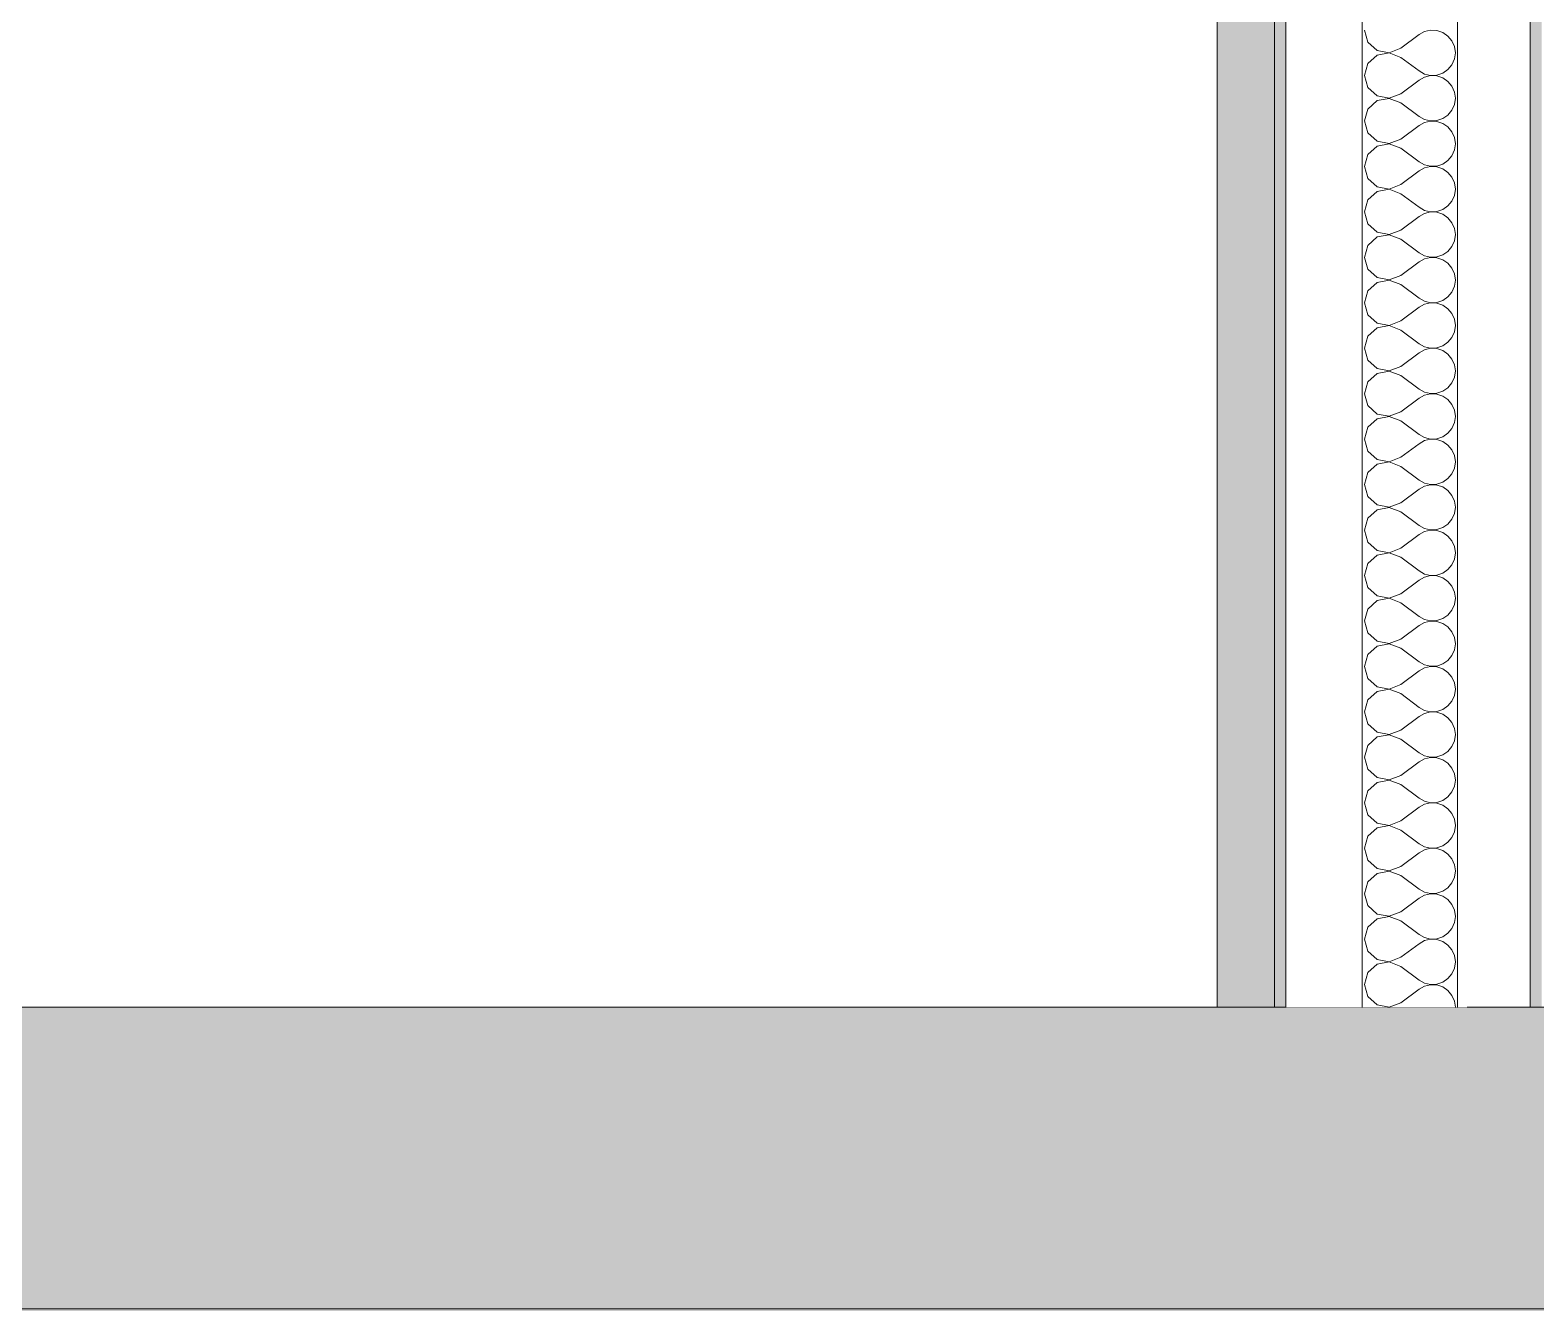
# Model space of a CAD drawing. Header units: millimetres. Extents: x -48147 to 1436659, y -488302 to 18123.
# Drawn here: x 1423607.7 to 1424002.1, y -483112 to -482776.9 of the extents above; entities that cross this region are included whole.
import ezdxf

# ---------------------------------------------------------------- set-up
doc = ezdxf.new("R2010")
doc.units = ezdxf.units.MM
doc.header["$MEASUREMENT"] = 0
doc.linetypes.add('Dashed', pattern=[2822.222233, 1411.111116, -1411.111116])
doc.linetypes.add('Wipeout_Contour', pattern=[1000, 0, -1000])
for name, color, linetype, lineweight, true_color in [('0_Pen_No__105', 7, 'Continuous', 15, 0xa6a6a6), ('New_A-20-M_Floor_Slab_Pen_No__109', 7, 'Continuous', 15, 0xa6a6a6), ('New_A-20-M_Floor_Slab_Pen_No__162', 7, 'Continuous', 0, 0xe47200), ('New_A-25-M_Wall_Int_Pen_No__107', 7, 'Continuous', 15, 0xa6a6a6)]:
    doc.layers.add(name, color=color, linetype=linetype, lineweight=lineweight, true_color=true_color)
for name, color, linetype, lineweight in [('0_Pen_No__85', 8, 'Continuous', 20), ('New_A-20-M_Floor_Slab_Pen_No__1', 7, 'Continuous', 13), ('New_A-25-M_Wall_Int_Pen_No__1', 7, 'Continuous', 13)]:
    doc.layers.add(name, color=color, linetype=linetype, lineweight=lineweight)
doc.layers.add('New_A-20-M_Floor_Slab', color=7, linetype='Continuous')
doc.layers.add('New_A-25-M_Wall_Int', color=7, linetype='Continuous')
doc.dimstyles.new('GENERATED_STYLE__5', dxfattribs={"dimtxt": 0.18, "dimasz": 182.4, "dimexe": 0.18, "dimexo": 0.0625, "dimgap": 0.09, "dimtad": 0, "dimtih": 1, "dimtoh": 1, "dimdec": 4, "dimzin": 0, "dimdsep": 46, "dimcen": 0.09, "dimadec": 0, "dimazin": 0, "dimtfac": 1, "dimtdec": 4, "dimtmove": 0, "dimatfit": 3, "dimldrblk": 'ARROWHEAD_5', "dimfxl": 1, "dimtolj": 1, "dimtzin": 0, "dimarcsym": 0})

# ---------------------------------------------------------------- blocks, each defined once
blk = doc.blocks.new('Section Elem_322_2', base_point=(1424163.9, -483032.8))
at = {"color": 254, "linetype": 'Wipeout_Contour', "lineweight": 0, "ltscale": 6020910.573122941}
blk.add_wipeout([(1420869.51, -483032.8), (1420869.51, -483111.8), (1430340.13, -483111.8), (1430340.13, -483032.8)], dxfattribs=at).dxf.layer = 'New_A-20-M_Floor_Slab'
at = {"layer": 'New_A-20-M_Floor_Slab_Pen_No__109', "linetype": 'Continuous'}
h = blk.add_hatch(dxfattribs=at)
h.set_pattern_fill('Lightweight_Concrete_0002', color=256, style=0, pattern_type=2)
h.set_pattern_definition([(0, (1424163.9, -483032.8), (0, 389.711), [24.375, -200.625]), (0, (1424276.4, -482837.94), (0, 389.711), [24.375, -200.625]), (60, (1424163.9, -483032.8), (-337.5, 194.856), [24.375, -200.625]), (60, (1424388.9, -483032.8), (-337.5, 194.856), [24.375, -200.625]), (120, (1424188.27, -483032.8), (337.5, 194.856), [24.375, -200.625]), (120, (1424413.27, -483032.8), (337.5, 194.856), [24.375, -200.625]), (0, (1424163.9, -482995.3), (0, 75), [0, -75, 0, -112.5]), (45, (1424201.4, -482995.3), (-53.033, 53.033), [0, -56.25, 0, -93.75])])
h.paths.add_polyline_path([(1420869.51, -483032.8), (1420869.51, -483111.8), (1430340.13, -483111.8), (1430340.13, -483032.8)])
at = {"layer": 'New_A-20-M_Floor_Slab_Pen_No__162', "linetype": 'Continuous'}
blk.add_hatch(color=256, dxfattribs=at).paths.add_polyline_path([(1420869.51, -483111.8), (1420869.51, -483112.3), (1430340.13, -483112.3), (1430340.13, -483111.8)])
at = {"layer": 'New_A-20-M_Floor_Slab_Pen_No__1', "linetype": 'Continuous'}
for p, q in [((1423918.6, -483032.8), (1420870.32, -483032.8)), ((1430340.13, -483111.8), (1420869.51, -483111.8))]:
    blk.add_line(p, q, dxfattribs=at)
at = {"layer": 'New_A-20-M_Floor_Slab_Pen_No__1', "linetype": 'Continuous', "flags": 128}
blk.add_lwpolyline([(1424018.6, -483032.8), (1424003.6, -483032.8), (1424000.6, -483032.8), (1423981.6, -483032.8), (1423956.6, -483032.8), (1423936.6, -483032.8), (1423933.6, -483032.8), (1423918.6, -483032.8)], dxfattribs=at)
blk = doc.blocks.new('*X440', base_point=(1424163.9, -483032.8))
at = {"layer": 'New_A-25-M_Wall_Int_Pen_No__107', "linetype": 'Continuous'}
for p, q in [((1423957.2, -482776.84), (1423958.09, -482779.97)), ((1423958.09, -482779.97), (1423960.49, -482782.17)), ((1423966.72, -482781.61), (1423971.49, -482778.04)), ((1423972.92, -482777.24), (1423971.49, -482778.04)), ((1423974.52, -482776.87), (1423972.92, -482777.24)), ((1423976.16, -482776.95), (1423974.52, -482776.87)), ((1423977.72, -482777.47), (1423976.16, -482776.95)), ((1423979.07, -482778.4), (1423977.72, -482777.47)), ((1423980.12, -482779.67), (1423979.07, -482778.4)), ((1423980.78, -482781.17), (1423980.12, -482779.67)), ((1423960.49, -482783.43), (1423958.09, -482785.62)), ((1423960.49, -482782.17), (1423963.69, -482782.77)), ((1423963.69, -482782.82), (1423960.49, -482783.43)), ((1423963.69, -482782.77), (1423966.72, -482781.61)), ((1423966.72, -482783.99), (1423963.69, -482782.82)), ((1423966.72, -482783.99), (1423971.49, -482787.56)), ((1423980.12, -482785.93), (1423980.78, -482784.42)), ((1423981.01, -482782.8), (1423980.78, -482781.17)), ((1423980.78, -482784.42), (1423981.01, -482782.8)), ((1423958.09, -482785.62), (1423957.2, -482788.75)), ((1423971.49, -482787.56), (1423972.92, -482788.35)), ((1423972.92, -482788.35), (1423974.52, -482788.73)), ((1423976.16, -482788.65), (1423977.72, -482788.12)), ((1423977.72, -482788.12), (1423979.07, -482787.19)), ((1423979.07, -482787.19), (1423980.12, -482785.93)), ((1423957.2, -482788.75), (1423958.09, -482791.88)), ((1423958.09, -482791.88), (1423960.49, -482794.07)), ((1423966.72, -482793.51), (1423971.49, -482789.94)), ((1423972.92, -482789.15), (1423971.49, -482789.94)), ((1423974.52, -482788.77), (1423972.92, -482789.15)), ((1423974.52, -482788.73), (1423976.16, -482788.65)), ((1423976.16, -482788.85), (1423974.52, -482788.77)), ((1423977.72, -482789.38), (1423976.16, -482788.85)), ((1423979.07, -482790.31), (1423977.72, -482789.38)), ((1423980.12, -482791.57), (1423979.07, -482790.31)), ((1423980.78, -482793.08), (1423980.12, -482791.57)), ((1423960.49, -482795.33), (1423958.09, -482797.52)), ((1423960.49, -482794.07), (1423963.69, -482794.68)), ((1423963.69, -482794.73), (1423960.49, -482795.33)), ((1423963.69, -482794.68), (1423966.72, -482793.51)), ((1423966.72, -482795.89), (1423963.69, -482794.73)), ((1423966.72, -482795.89), (1423971.49, -482799.46)), ((1423980.12, -482797.83), (1423980.78, -482796.33)), ((1423981.01, -482794.7), (1423980.78, -482793.08)), ((1423980.78, -482796.33), (1423981.01, -482794.7)), ((1423958.09, -482797.52), (1423957.2, -482800.65)), ((1423971.49, -482799.46), (1423972.92, -482800.26)), ((1423972.92, -482800.26), (1423974.52, -482800.63)), ((1423976.16, -482800.55), (1423977.72, -482800.03)), ((1423977.72, -482800.03), (1423979.07, -482799.1)), ((1423979.07, -482799.1), (1423980.12, -482797.83)), ((1423957.2, -482800.65), (1423958.09, -482803.78)), ((1423958.09, -482803.78), (1423960.49, -482805.98)), ((1423966.72, -482805.42), (1423971.49, -482801.84)), ((1423972.92, -482801.05), (1423971.49, -482801.84)), ((1423974.52, -482800.68), (1423972.92, -482801.05)), ((1423974.52, -482800.63), (1423976.16, -482800.55)), ((1423976.16, -482800.76), (1423974.52, -482800.68)), ((1423977.72, -482801.28), (1423976.16, -482800.76)), ((1423979.07, -482802.21), (1423977.72, -482801.28)), ((1423980.12, -482803.48), (1423979.07, -482802.21)), ((1423980.78, -482804.98), (1423980.12, -482803.48)), ((1423960.49, -482807.23), (1423958.09, -482809.43)), ((1423960.49, -482805.98), (1423963.69, -482806.58)), ((1423963.69, -482806.63), (1423960.49, -482807.23)), ((1423963.69, -482806.58), (1423966.72, -482805.42)), ((1423966.72, -482807.8), (1423963.69, -482806.63)), ((1423966.72, -482807.8), (1423971.49, -482811.37)), ((1423980.12, -482809.74), (1423980.78, -482808.23)), ((1423981.01, -482806.61), (1423980.78, -482804.98)), ((1423980.78, -482808.23), (1423981.01, -482806.61)), ((1423958.09, -482809.43), (1423957.2, -482812.56)), ((1423971.49, -482811.37), (1423972.92, -482812.16)), ((1423972.92, -482812.16), (1423974.52, -482812.53)), ((1423976.16, -482812.46), (1423977.72, -482811.93)), ((1423977.72, -482811.93), (1423979.07, -482811)), ((1423979.07, -482811), (1423980.12, -482809.74)), ((1423957.2, -482812.56), (1423958.09, -482815.69)), ((1423958.09, -482815.69), (1423960.49, -482817.88)), ((1423966.72, -482817.32), (1423971.49, -482813.75)), ((1423972.92, -482812.95), (1423971.49, -482813.75)), ((1423974.52, -482812.58), (1423972.92, -482812.95)), ((1423974.52, -482812.53), (1423976.16, -482812.46)), ((1423976.16, -482812.66), (1423974.52, -482812.58)), ((1423977.72, -482813.19), (1423976.16, -482812.66)), ((1423979.07, -482814.12), (1423977.72, -482813.19)), ((1423980.12, -482815.38), (1423979.07, -482814.12)), ((1423980.78, -482816.88), (1423980.12, -482815.38)), ((1423960.49, -482819.14), (1423958.09, -482821.33)), ((1423960.49, -482817.88), (1423963.69, -482818.49)), ((1423963.69, -482818.54), (1423960.49, -482819.14)), ((1423963.69, -482818.49), (1423966.72, -482817.32)), ((1423966.72, -482819.7), (1423963.69, -482818.54)), ((1423966.72, -482819.7), (1423971.49, -482823.27)), ((1423981.01, -482818.51), (1423980.78, -482816.88)), ((1423980.78, -482820.14), (1423981.01, -482818.51)), ((1423958.09, -482821.33), (1423957.2, -482824.46)), ((1423971.49, -482823.27), (1423972.92, -482824.07)), ((1423976.16, -482824.36), (1423977.72, -482823.84)), ((1423977.72, -482823.84), (1423979.07, -482822.91)), ((1423979.07, -482822.91), (1423980.12, -482821.64)), ((1423980.12, -482821.64), (1423980.78, -482820.14)), ((1423957.2, -482824.46), (1423958.09, -482827.59)), ((1423958.09, -482827.59), (1423960.49, -482829.79)), ((1423966.72, -482829.23), (1423971.49, -482825.65)), ((1423972.92, -482824.86), (1423971.49, -482825.65)), ((1423972.92, -482824.07), (1423974.52, -482824.44)), ((1423974.52, -482824.49), (1423972.92, -482824.86)), ((1423974.52, -482824.44), (1423976.16, -482824.36)), ((1423976.16, -482824.57), (1423974.52, -482824.49)), ((1423977.72, -482825.09), (1423976.16, -482824.57)), ((1423979.07, -482826.02), (1423977.72, -482825.09)), ((1423980.12, -482827.29), (1423979.07, -482826.02)), ((1423980.78, -482828.79), (1423980.12, -482827.29)), ((1423960.49, -482831.04), (1423958.09, -482833.24)), ((1423960.49, -482829.79), (1423963.69, -482830.39)), ((1423963.69, -482830.44), (1423960.49, -482831.04)), ((1423963.69, -482830.39), (1423966.72, -482829.23)), ((1423966.72, -482831.61), (1423963.69, -482830.44)), ((1423966.72, -482831.61), (1423971.49, -482835.18)), ((1423981.01, -482830.42), (1423980.78, -482828.79)), ((1423980.78, -482832.04), (1423981.01, -482830.42)), ((1423958.09, -482833.24), (1423957.2, -482836.37)), ((1423971.49, -482835.18), (1423972.92, -482835.97)), ((1423976.16, -482836.26), (1423977.72, -482835.74)), ((1423977.72, -482835.74), (1423979.07, -482834.81)), ((1423979.07, -482834.81), (1423980.12, -482833.55)), ((1423980.12, -482833.55), (1423980.78, -482832.04)), ((1423957.2, -482836.37), (1423958.09, -482839.5)), ((1423958.09, -482839.5), (1423960.49, -482841.69)), ((1423966.72, -482841.13), (1423971.49, -482837.56)), ((1423972.92, -482836.76), (1423971.49, -482837.56)), ((1423972.92, -482835.97), (1423974.52, -482836.34)), ((1423974.52, -482836.39), (1423972.92, -482836.76)), ((1423974.52, -482836.34), (1423976.16, -482836.26)), ((1423976.16, -482836.47), (1423974.52, -482836.39)), ((1423977.72, -482837), (1423976.16, -482836.47)), ((1423979.07, -482837.93), (1423977.72, -482837)), ((1423980.12, -482839.19), (1423979.07, -482837.93)), ((1423980.78, -482840.69), (1423980.12, -482839.19)), ((1423960.49, -482842.95), (1423958.09, -482845.14)), ((1423960.49, -482841.69), (1423963.69, -482842.3)), ((1423963.69, -482842.34), (1423960.49, -482842.95)), ((1423963.69, -482842.3), (1423966.72, -482841.13)), ((1423966.72, -482843.51), (1423963.69, -482842.34)), ((1423966.72, -482843.51), (1423971.49, -482847.08)), ((1423981.01, -482842.32), (1423980.78, -482840.69)), ((1423980.78, -482843.95), (1423981.01, -482842.32)), ((1423958.09, -482845.14), (1423957.2, -482848.27)), ((1423971.49, -482847.08), (1423972.92, -482847.88)), ((1423976.16, -482848.17), (1423977.72, -482847.64)), ((1423977.72, -482847.64), (1423979.07, -482846.71)), ((1423979.07, -482846.71), (1423980.12, -482845.45)), ((1423980.12, -482845.45), (1423980.78, -482843.95)), ((1423957.2, -482848.27), (1423958.09, -482851.4)), ((1423958.09, -482851.4), (1423960.49, -482853.6)), ((1423966.72, -482853.04), (1423971.49, -482849.46)), ((1423972.92, -482848.67), (1423971.49, -482849.46)), ((1423972.92, -482847.88), (1423974.52, -482848.25)), ((1423974.52, -482848.3), (1423972.92, -482848.67)), ((1423974.52, -482848.25), (1423976.16, -482848.17)), ((1423976.16, -482848.38), (1423974.52, -482848.3)), ((1423977.72, -482848.9), (1423976.16, -482848.38)), ((1423979.07, -482849.83), (1423977.72, -482848.9)), ((1423980.12, -482851.1), (1423979.07, -482849.83)), ((1423980.78, -482852.6), (1423980.12, -482851.1)), ((1423960.49, -482854.85), (1423958.09, -482857.05)), ((1423960.49, -482853.6), (1423963.69, -482854.2)), ((1423963.69, -482854.25), (1423960.49, -482854.85)), ((1423963.69, -482854.2), (1423966.72, -482853.04)), ((1423966.72, -482855.42), (1423963.69, -482854.25)), ((1423966.72, -482855.42), (1423971.49, -482858.99)), ((1423981.01, -482854.23), (1423980.78, -482852.6)), ((1423980.78, -482855.85), (1423981.01, -482854.23)), ((1423958.09, -482857.05), (1423957.2, -482860.18)), ((1423971.49, -482858.99), (1423972.92, -482859.78)), ((1423977.72, -482859.55), (1423979.07, -482858.62)), ((1423979.07, -482858.62), (1423980.12, -482857.35)), ((1423980.12, -482857.35), (1423980.78, -482855.85)), ((1423957.2, -482860.18), (1423958.09, -482863.31)), ((1423958.09, -482863.31), (1423960.49, -482865.5)), ((1423966.72, -482864.94), (1423971.49, -482861.37)), ((1423972.92, -482860.57), (1423971.49, -482861.37)), ((1423972.92, -482859.78), (1423974.52, -482860.15)), ((1423974.52, -482860.2), (1423972.92, -482860.57)), ((1423974.52, -482860.15), (1423976.16, -482860.07)), ((1423976.16, -482860.28), (1423974.52, -482860.2)), ((1423976.16, -482860.07), (1423977.72, -482859.55)), ((1423977.72, -482860.81), (1423976.16, -482860.28)), ((1423979.07, -482861.74), (1423977.72, -482860.81)), ((1423980.12, -482863), (1423979.07, -482861.74)), ((1423980.78, -482864.5), (1423980.12, -482863)), ((1423960.49, -482866.76), (1423958.09, -482868.95)), ((1423960.49, -482865.5), (1423963.69, -482866.11)), ((1423963.69, -482866.15), (1423960.49, -482866.76)), ((1423963.69, -482866.11), (1423966.72, -482864.94)), ((1423966.72, -482867.32), (1423963.69, -482866.15)), ((1423966.72, -482867.32), (1423971.49, -482870.89)), ((1423981.01, -482866.13), (1423980.78, -482864.5)), ((1423980.78, -482867.76), (1423981.01, -482866.13)), ((1423958.09, -482868.95), (1423957.2, -482872.08)), ((1423971.49, -482870.89), (1423972.92, -482871.69)), ((1423977.72, -482871.45), (1423979.07, -482870.52)), ((1423979.07, -482870.52), (1423980.12, -482869.26)), ((1423980.12, -482869.26), (1423980.78, -482867.76)), ((1423957.2, -482872.08), (1423958.09, -482875.21)), ((1423958.09, -482875.21), (1423960.49, -482877.41)), ((1423966.72, -482876.84), (1423971.49, -482873.27)), ((1423972.92, -482872.48), (1423971.49, -482873.27)), ((1423972.92, -482871.69), (1423974.52, -482872.06)), ((1423974.52, -482872.11), (1423972.92, -482872.48)), ((1423974.52, -482872.06), (1423976.16, -482871.98)), ((1423976.16, -482872.19), (1423974.52, -482872.11)), ((1423976.16, -482871.98), (1423977.72, -482871.45)), ((1423977.72, -482872.71), (1423976.16, -482872.19)), ((1423979.07, -482873.64), (1423977.72, -482872.71)), ((1423980.12, -482874.91), (1423979.07, -482873.64)), ((1423980.78, -482876.41), (1423980.12, -482874.91)), ((1423960.49, -482878.66), (1423958.09, -482880.86)), ((1423960.49, -482877.41), (1423963.69, -482878.01)), ((1423963.69, -482878.06), (1423960.49, -482878.66)), ((1423963.69, -482878.01), (1423966.72, -482876.84)), ((1423966.72, -482879.23), (1423963.69, -482878.06)), ((1423966.72, -482879.23), (1423971.49, -482882.8)), ((1423981.01, -482878.04), (1423980.78, -482876.41)), ((1423980.78, -482879.66), (1423981.01, -482878.04)), ((1423958.09, -482880.86), (1423957.2, -482883.99)), ((1423971.49, -482882.8), (1423972.92, -482883.59)), ((1423977.72, -482883.36), (1423979.07, -482882.43)), ((1423979.07, -482882.43), (1423980.12, -482881.16)), ((1423980.12, -482881.16), (1423980.78, -482879.66)), ((1423957.2, -482883.99), (1423958.09, -482887.12)), ((1423958.09, -482887.12), (1423960.49, -482889.31)), ((1423966.72, -482888.75), (1423971.49, -482885.18)), ((1423972.92, -482884.38), (1423971.49, -482885.18)), ((1423972.92, -482883.59), (1423974.52, -482883.96)), ((1423974.52, -482884.01), (1423972.92, -482884.38)), ((1423974.52, -482883.96), (1423976.16, -482883.88)), ((1423976.16, -482884.09), (1423974.52, -482884.01)), ((1423976.16, -482883.88), (1423977.72, -482883.36)), ((1423977.72, -482884.62), (1423976.16, -482884.09)), ((1423979.07, -482885.55), (1423977.72, -482884.62)), ((1423980.12, -482886.81), (1423979.07, -482885.55)), ((1423980.78, -482888.31), (1423980.12, -482886.81)), ((1423960.49, -482890.57), (1423958.09, -482892.76)), ((1423960.49, -482889.31), (1423963.69, -482889.92)), ((1423963.69, -482889.96), (1423960.49, -482890.57)), ((1423963.69, -482889.92), (1423966.72, -482888.75)), ((1423966.72, -482891.13), (1423963.69, -482889.96)), ((1423981.01, -482889.94), (1423980.78, -482888.31)), ((1423980.78, -482891.57), (1423981.01, -482889.94)), ((1423958.09, -482892.76), (1423957.2, -482895.89)), ((1423966.72, -482891.13), (1423971.49, -482894.7)), ((1423971.49, -482894.7), (1423972.92, -482895.5)), ((1423977.72, -482895.26), (1423979.07, -482894.33)), ((1423979.07, -482894.33), (1423980.12, -482893.07)), ((1423980.12, -482893.07), (1423980.78, -482891.57)), ((1423957.2, -482895.89), (1423958.09, -482899.02)), ((1423966.72, -482900.65), (1423971.49, -482897.08)), ((1423972.92, -482896.29), (1423971.49, -482897.08)), ((1423972.92, -482895.5), (1423974.52, -482895.87)), ((1423974.52, -482895.92), (1423972.92, -482896.29)), ((1423974.52, -482895.87), (1423976.16, -482895.79)), ((1423976.16, -482896), (1423974.52, -482895.92)), ((1423976.16, -482895.79), (1423977.72, -482895.26)), ((1423977.72, -482896.52), (1423976.16, -482896)), ((1423979.07, -482897.45), (1423977.72, -482896.52)), ((1423980.12, -482898.72), (1423979.07, -482897.45)), ((1423980.78, -482900.22), (1423980.12, -482898.72)), ((1423958.09, -482899.02), (1423960.49, -482901.22)), ((1423960.49, -482902.47), (1423958.09, -482904.67)), ((1423960.49, -482901.22), (1423963.69, -482901.82)), ((1423963.69, -482901.87), (1423960.49, -482902.47)), ((1423963.69, -482901.82), (1423966.72, -482900.65)), ((1423966.72, -482903.04), (1423963.69, -482901.87)), ((1423981.01, -482901.84), (1423980.78, -482900.22)), ((1423980.78, -482903.47), (1423981.01, -482901.84)), ((1423958.09, -482904.67), (1423957.2, -482907.8)), ((1423966.72, -482903.04), (1423971.49, -482906.61)), ((1423971.49, -482906.61), (1423972.92, -482907.4)), ((1423977.72, -482907.17), (1423979.07, -482906.24)), ((1423979.07, -482906.24), (1423980.12, -482904.97)), ((1423980.12, -482904.97), (1423980.78, -482903.47)), ((1423957.2, -482907.8), (1423958.09, -482910.93)), ((1423966.72, -482912.56), (1423971.49, -482908.99)), ((1423972.92, -482908.19), (1423971.49, -482908.99)), ((1423972.92, -482907.4), (1423974.52, -482907.77)), ((1423974.52, -482907.82), (1423972.92, -482908.19)), ((1423974.52, -482907.77), (1423976.16, -482907.69)), ((1423976.16, -482907.9), (1423974.52, -482907.82)), ((1423976.16, -482907.69), (1423977.72, -482907.17)), ((1423977.72, -482908.43), (1423976.16, -482907.9)), ((1423979.07, -482909.36), (1423977.72, -482908.43)), ((1423980.12, -482910.62), (1423979.07, -482909.36)), ((1423980.78, -482912.12), (1423980.12, -482910.62)), ((1423958.09, -482910.93), (1423960.49, -482913.12)), ((1423960.49, -482914.38), (1423958.09, -482916.57)), ((1423960.49, -482913.12), (1423963.69, -482913.73)), ((1423963.69, -482913.77), (1423960.49, -482914.38)), ((1423963.69, -482913.73), (1423966.72, -482912.56)), ((1423966.72, -482914.94), (1423963.69, -482913.77)), ((1423981.01, -482913.75), (1423980.78, -482912.12)), ((1423980.78, -482915.38), (1423981.01, -482913.75)), ((1423958.09, -482916.57), (1423957.2, -482919.7)), ((1423966.72, -482914.94), (1423971.49, -482918.51)), ((1423971.49, -482918.51), (1423972.92, -482919.31)), ((1423977.72, -482919.07), (1423979.07, -482918.14)), ((1423979.07, -482918.14), (1423980.12, -482916.88)), ((1423980.12, -482916.88), (1423980.78, -482915.38)), ((1423957.2, -482919.7), (1423958.09, -482922.83)), ((1423966.72, -482924.46), (1423971.49, -482920.89)), ((1423972.92, -482920.1), (1423971.49, -482920.89)), ((1423972.92, -482919.31), (1423974.52, -482919.68)), ((1423974.52, -482919.73), (1423972.92, -482920.1)), ((1423974.52, -482919.68), (1423976.16, -482919.6)), ((1423976.16, -482919.81), (1423974.52, -482919.73)), ((1423976.16, -482919.6), (1423977.72, -482919.07)), ((1423977.72, -482920.33), (1423976.16, -482919.81)), ((1423979.07, -482921.26), (1423977.72, -482920.33)), ((1423980.12, -482922.52), (1423979.07, -482921.26)), ((1423980.78, -482924.03), (1423980.12, -482922.52)), ((1423958.09, -482922.83), (1423960.49, -482925.03)), ((1423960.49, -482926.28), (1423958.09, -482928.48)), ((1423960.49, -482925.03), (1423963.69, -482925.63)), ((1423963.69, -482925.68), (1423960.49, -482926.28)), ((1423963.69, -482925.63), (1423966.72, -482924.46)), ((1423966.72, -482926.84), (1423963.69, -482925.68)), ((1423981.01, -482925.65), (1423980.78, -482924.03)), ((1423980.78, -482927.28), (1423981.01, -482925.65)), ((1423958.09, -482928.48), (1423957.2, -482931.61)), ((1423966.72, -482926.84), (1423971.49, -482930.42)), ((1423971.49, -482930.42), (1423972.92, -482931.21)), ((1423977.72, -482930.98), (1423979.07, -482930.05)), ((1423979.07, -482930.05), (1423980.12, -482928.78)), ((1423980.12, -482928.78), (1423980.78, -482927.28)), ((1423957.2, -482931.61), (1423958.09, -482934.74)), ((1423966.72, -482936.37), (1423971.49, -482932.8)), ((1423972.92, -482932), (1423971.49, -482932.8)), ((1423972.92, -482931.21), (1423974.52, -482931.58)), ((1423974.52, -482931.63), (1423972.92, -482932)), ((1423974.52, -482931.58), (1423976.16, -482931.5)), ((1423976.16, -482931.71), (1423974.52, -482931.63)), ((1423976.16, -482931.5), (1423977.72, -482930.98)), ((1423977.72, -482932.23), (1423976.16, -482931.71)), ((1423979.07, -482933.16), (1423977.72, -482932.23)), ((1423980.12, -482934.43), (1423979.07, -482933.16)), ((1423980.78, -482935.93), (1423980.12, -482934.43)), ((1423958.09, -482934.74), (1423960.49, -482936.93)), ((1423960.49, -482938.19), (1423958.09, -482940.38)), ((1423960.49, -482936.93), (1423963.69, -482937.53)), ((1423963.69, -482937.58), (1423960.49, -482938.19)), ((1423963.69, -482937.53), (1423966.72, -482936.37)), ((1423966.72, -482938.75), (1423963.69, -482937.58)), ((1423981.01, -482937.56), (1423980.78, -482935.93)), ((1423980.78, -482939.19), (1423981.01, -482937.56)), ((1423958.09, -482940.38), (1423957.2, -482943.51)), ((1423966.72, -482938.75), (1423971.49, -482942.32)), ((1423971.49, -482942.32), (1423972.92, -482943.12)), ((1423977.72, -482942.88), (1423979.07, -482941.95)), ((1423979.07, -482941.95), (1423980.12, -482940.69)), ((1423980.12, -482940.69), (1423980.78, -482939.19)), ((1423957.2, -482943.51), (1423958.09, -482946.64)), ((1423966.72, -482948.27), (1423971.49, -482944.7)), ((1423972.92, -482943.91), (1423971.49, -482944.7)), ((1423972.92, -482943.12), (1423974.52, -482943.49)), ((1423974.52, -482943.54), (1423972.92, -482943.91)), ((1423974.52, -482943.49), (1423976.16, -482943.41)), ((1423976.16, -482943.61), (1423974.52, -482943.54)), ((1423976.16, -482943.41), (1423977.72, -482942.88)), ((1423977.72, -482944.14), (1423976.16, -482943.61)), ((1423979.07, -482945.07), (1423977.72, -482944.14)), ((1423980.12, -482946.33), (1423979.07, -482945.07)), ((1423958.09, -482946.64), (1423960.49, -482948.84)), ((1423960.49, -482950.09), (1423958.09, -482952.29)), ((1423960.49, -482948.84), (1423963.69, -482949.44)), ((1423963.69, -482949.49), (1423960.49, -482950.09)), ((1423963.69, -482949.44), (1423966.72, -482948.27)), ((1423966.72, -482950.65), (1423963.69, -482949.49)), ((1423980.78, -482947.84), (1423980.12, -482946.33)), ((1423981.01, -482949.46), (1423980.78, -482947.84)), ((1423980.78, -482951.09), (1423981.01, -482949.46)), ((1423958.09, -482952.29), (1423957.2, -482955.42)), ((1423966.72, -482950.65), (1423971.49, -482954.23)), ((1423977.72, -482954.79), (1423979.07, -482953.86)), ((1423979.07, -482953.86), (1423980.12, -482952.59)), ((1423980.12, -482952.59), (1423980.78, -482951.09)), ((1423957.2, -482955.42), (1423958.09, -482958.55)), ((1423966.72, -482960.18), (1423971.49, -482956.61)), ((1423971.49, -482954.23), (1423972.92, -482955.02)), ((1423972.92, -482955.81), (1423971.49, -482956.61)), ((1423972.92, -482955.02), (1423974.52, -482955.39)), ((1423974.52, -482955.44), (1423972.92, -482955.81)), ((1423974.52, -482955.39), (1423976.16, -482955.31)), ((1423976.16, -482955.52), (1423974.52, -482955.44)), ((1423976.16, -482955.31), (1423977.72, -482954.79)), ((1423977.72, -482956.04), (1423976.16, -482955.52)), ((1423979.07, -482956.97), (1423977.72, -482956.04)), ((1423980.12, -482958.24), (1423979.07, -482956.97)), ((1423958.09, -482958.55), (1423960.49, -482960.74)), ((1423960.49, -482962), (1423958.09, -482964.19)), ((1423960.49, -482960.74), (1423963.69, -482961.34)), ((1423963.69, -482961.39), (1423960.49, -482962)), ((1423963.69, -482961.34), (1423966.72, -482960.18)), ((1423966.72, -482962.56), (1423963.69, -482961.39)), ((1423980.78, -482959.74), (1423980.12, -482958.24)), ((1423981.01, -482961.37), (1423980.78, -482959.74)), ((1423980.78, -482962.99), (1423981.01, -482961.37)), ((1423958.09, -482964.19), (1423957.2, -482967.32)), ((1423966.72, -482962.56), (1423971.49, -482966.13)), ((1423977.72, -482966.69), (1423979.07, -482965.76)), ((1423979.07, -482965.76), (1423980.12, -482964.5)), ((1423980.12, -482964.5), (1423980.78, -482962.99)), ((1423957.2, -482967.32), (1423958.09, -482970.45)), ((1423966.72, -482972.08), (1423971.49, -482968.51)), ((1423971.49, -482966.13), (1423972.92, -482966.92)), ((1423972.92, -482967.72), (1423971.49, -482968.51)), ((1423972.92, -482966.92), (1423974.52, -482967.3)), ((1423974.52, -482967.34), (1423972.92, -482967.72)), ((1423974.52, -482967.3), (1423976.16, -482967.22)), ((1423976.16, -482967.42), (1423974.52, -482967.34)), ((1423976.16, -482967.22), (1423977.72, -482966.69)), ((1423977.72, -482967.95), (1423976.16, -482967.42)), ((1423979.07, -482968.88), (1423977.72, -482967.95)), ((1423980.12, -482970.14), (1423979.07, -482968.88)), ((1423958.09, -482970.45), (1423960.49, -482972.64)), ((1423960.49, -482973.9), (1423958.09, -482976.1)), ((1423960.49, -482972.64), (1423963.69, -482973.25)), ((1423963.69, -482973.3), (1423960.49, -482973.9)), ((1423963.69, -482973.25), (1423966.72, -482972.08)), ((1423966.72, -482974.46), (1423963.69, -482973.3)), ((1423980.78, -482971.65), (1423980.12, -482970.14)), ((1423981.01, -482973.27), (1423980.78, -482971.65)), ((1423980.78, -482974.9), (1423981.01, -482973.27)), ((1423958.09, -482976.1), (1423957.2, -482979.23)), ((1423966.72, -482974.46), (1423971.49, -482978.04)), ((1423977.72, -482978.6), (1423979.07, -482977.67)), ((1423979.07, -482977.67), (1423980.12, -482976.4)), ((1423980.12, -482976.4), (1423980.78, -482974.9)), ((1423957.2, -482979.23), (1423958.09, -482982.35)), ((1423966.72, -482983.99), (1423971.49, -482980.42)), ((1423971.49, -482978.04), (1423972.92, -482978.83)), ((1423972.92, -482979.62), (1423971.49, -482980.42)), ((1423972.92, -482978.83), (1423974.52, -482979.2)), ((1423974.52, -482979.25), (1423972.92, -482979.62)), ((1423974.52, -482979.2), (1423976.16, -482979.12)), ((1423976.16, -482979.33), (1423974.52, -482979.25)), ((1423976.16, -482979.12), (1423977.72, -482978.6)), ((1423977.72, -482979.85), (1423976.16, -482979.33)), ((1423979.07, -482980.78), (1423977.72, -482979.85)), ((1423980.12, -482982.05), (1423979.07, -482980.78)), ((1423958.09, -482982.35), (1423960.49, -482984.55)), ((1423960.49, -482984.55), (1423963.69, -482985.15)), ((1423963.69, -482985.2), (1423960.49, -482985.81)), ((1423963.69, -482985.15), (1423966.72, -482983.99)), ((1423966.72, -482986.37), (1423963.69, -482985.2)), ((1423980.78, -482983.55), (1423980.12, -482982.05)), ((1423981.01, -482985.18), (1423980.78, -482983.55)), ((1423980.78, -482986.8), (1423981.01, -482985.18)), ((1423958.09, -482988), (1423957.2, -482991.13)), ((1423960.49, -482985.81), (1423958.09, -482988)), ((1423966.72, -482986.37), (1423971.49, -482989.94)), ((1423977.72, -482990.5), (1423979.07, -482989.57)), ((1423979.07, -482989.57), (1423980.12, -482988.31)), ((1423980.12, -482988.31), (1423980.78, -482986.8)), ((1423957.2, -482991.13), (1423958.09, -482994.26)), ((1423966.72, -482995.89), (1423971.49, -482992.32)), ((1423971.49, -482989.94), (1423972.92, -482990.73)), ((1423972.92, -482991.53), (1423971.49, -482992.32)), ((1423972.92, -482990.73), (1423974.52, -482991.11)), ((1423974.52, -482991.15), (1423972.92, -482991.53)), ((1423974.52, -482991.11), (1423976.16, -482991.03)), ((1423976.16, -482991.23), (1423974.52, -482991.15)), ((1423976.16, -482991.03), (1423977.72, -482990.5)), ((1423977.72, -482991.76), (1423976.16, -482991.23)), ((1423979.07, -482992.69), (1423977.72, -482991.76)), ((1423980.12, -482993.95), (1423979.07, -482992.69)), ((1423958.09, -482994.26), (1423960.49, -482996.45)), ((1423960.49, -482996.45), (1423963.69, -482997.06)), ((1423963.69, -482997.11), (1423960.49, -482997.71)), ((1423963.69, -482997.06), (1423966.72, -482995.89)), ((1423966.72, -482998.27), (1423963.69, -482997.11)), ((1423980.78, -482995.46), (1423980.12, -482993.95)), ((1423981.01, -482997.08), (1423980.78, -482995.46)), ((1423980.78, -482998.71), (1423981.01, -482997.08)), ((1423958.09, -482999.91), (1423957.2, -483003.04)), ((1423960.49, -482997.71), (1423958.09, -482999.91)), ((1423966.72, -482998.27), (1423971.49, -483001.84)), ((1423977.72, -483002.41), (1423979.07, -483001.48)), ((1423979.07, -483001.48), (1423980.12, -483000.21)), ((1423980.12, -483000.21), (1423980.78, -482998.71)), ((1423957.2, -483003.04), (1423958.09, -483006.16)), ((1423966.72, -483007.8), (1423971.49, -483004.23)), ((1423971.49, -483001.84), (1423972.92, -483002.64)), ((1423972.92, -483003.43), (1423971.49, -483004.23)), ((1423972.92, -483002.64), (1423974.52, -483003.01)), ((1423974.52, -483003.06), (1423972.92, -483003.43)), ((1423974.52, -483003.01), (1423976.16, -483002.93)), ((1423976.16, -483003.14), (1423974.52, -483003.06)), ((1423976.16, -483002.93), (1423977.72, -483002.41)), ((1423977.72, -483003.66), (1423976.16, -483003.14)), ((1423979.07, -483004.59), (1423977.72, -483003.66)), ((1423980.12, -483005.86), (1423979.07, -483004.59)), ((1423958.09, -483006.16), (1423960.49, -483008.36)), ((1423960.49, -483008.36), (1423963.69, -483008.96)), ((1423963.69, -483009.01), (1423960.49, -483009.62)), ((1423963.69, -483008.96), (1423966.72, -483007.8)), ((1423966.72, -483010.18), (1423963.69, -483009.01)), ((1423980.78, -483007.36), (1423980.12, -483005.86)), ((1423981.01, -483008.99), (1423980.78, -483007.36)), ((1423980.78, -483010.61), (1423981.01, -483008.99)), ((1423958.09, -483011.81), (1423957.2, -483014.94)), ((1423960.49, -483009.62), (1423958.09, -483011.81)), ((1423966.72, -483010.18), (1423971.49, -483013.75)), ((1423979.07, -483013.38), (1423980.12, -483012.12)), ((1423980.12, -483012.12), (1423980.78, -483010.61)), ((1423957.2, -483014.94), (1423958.09, -483018.07)), ((1423966.72, -483019.7), (1423971.49, -483016.13)), ((1423971.49, -483013.75), (1423972.92, -483014.54)), ((1423972.92, -483015.34), (1423971.49, -483016.13)), ((1423972.92, -483014.54), (1423974.52, -483014.92)), ((1423974.52, -483014.96), (1423972.92, -483015.34)), ((1423974.52, -483014.92), (1423976.16, -483014.84)), ((1423976.16, -483015.04), (1423974.52, -483014.96)), ((1423976.16, -483014.84), (1423977.72, -483014.31)), ((1423977.72, -483015.57), (1423976.16, -483015.04)), ((1423977.72, -483014.31), (1423979.07, -483013.38)), ((1423979.07, -483016.5), (1423977.72, -483015.57)), ((1423980.12, -483017.76), (1423979.07, -483016.5)), ((1423958.09, -483018.07), (1423960.49, -483020.26)), ((1423960.49, -483020.26), (1423963.69, -483020.87)), ((1423963.69, -483020.92), (1423960.49, -483021.52)), ((1423963.69, -483020.87), (1423966.72, -483019.7)), ((1423966.72, -483022.08), (1423963.69, -483020.92)), ((1423980.78, -483019.27), (1423980.12, -483017.76)), ((1423981.01, -483020.89), (1423980.78, -483019.27)), ((1423980.78, -483022.52), (1423981.01, -483020.89)), ((1423958.09, -483023.72), (1423957.2, -483026.84)), ((1423960.49, -483021.52), (1423958.09, -483023.72)), ((1423966.72, -483022.08), (1423971.49, -483025.65)), ((1423979.07, -483025.29), (1423980.12, -483024.02)), ((1423980.12, -483024.02), (1423980.78, -483022.52)), ((1423957.2, -483026.84), (1423958.09, -483029.97)), ((1423966.72, -483031.61), (1423971.49, -483028.04)), ((1423971.49, -483025.65), (1423972.92, -483026.45)), ((1423972.92, -483027.24), (1423971.49, -483028.04)), ((1423972.92, -483026.45), (1423974.52, -483026.82)), ((1423974.52, -483026.87), (1423972.92, -483027.24)), ((1423974.52, -483026.82), (1423976.16, -483026.74)), ((1423976.16, -483026.95), (1423974.52, -483026.87)), ((1423976.16, -483026.74), (1423977.72, -483026.22)), ((1423977.72, -483027.47), (1423976.16, -483026.95)), ((1423977.72, -483026.22), (1423979.07, -483025.29)), ((1423979.07, -483028.4), (1423977.72, -483027.47)), ((1423980.12, -483029.67), (1423979.07, -483028.4)), ((1423958.09, -483029.97), (1423960.49, -483032.17)), ((1423960.49, -483032.17), (1423963.69, -483032.77)), ((1423963.69, -483032.77), (1423966.72, -483031.61)), ((1423980.78, -483031.17), (1423980.12, -483029.67)), ((1423981.01, -483032.8), (1423980.78, -483031.17))]:
    blk.add_line(p, q, dxfattribs=at)
blk = doc.blocks.new('Section Elem_410_2', base_point=(1424163.9, -483032.8))
at = {"layer": 'New_A-25-M_Wall_Int_Pen_No__107', "linetype": 'Continuous'}
blk.add_hatch(color=256, dxfattribs=at).paths.add_polyline_path([(1423918.6, -479432.8), (1423918.6, -483032.8), (1423933.6, -483032.8), (1423933.6, -479432.8)])
at = {"layer": 'New_A-25-M_Wall_Int_Pen_No__107', "linetype": 'Continuous', "lineweight": 0, "true_color": 0x535353}
blk.add_hatch(color=251, dxfattribs=at).paths.add_polyline_path([(1423933.6, -483032.8), (1423936.6, -483032.8), (1423936.6, -479432.8), (1423933.6, -479432.8)])
at = {"layer": 'New_A-25-M_Wall_Int_Pen_No__1', "linetype": 'Continuous'}
for p, q in [((1423933.6, -479432.8), (1423933.6, -483032.8)), ((1423918.6, -480032.8), (1423918.6, -483032.8))]:
    blk.add_line(p, q, dxfattribs=at)
at = {"color": 254, "linetype": 'Wipeout_Contour', "lineweight": 0, "ltscale": 6012269.916096348}
blk.add_wipeout([(1423936.6, -483032.8), (1423956.6, -483032.8), (1423956.6, -479432.8), (1423936.6, -479432.8)], dxfattribs=at).dxf.layer = 'New_A-25-M_Wall_Int'
at = {"layer": 'New_A-25-M_Wall_Int_Pen_No__1', "linetype": 'Continuous'}
blk.add_line((1423936.6, -479432.8), (1423936.6, -483032.8), dxfattribs=at)
at = {"color": 254, "linetype": 'Wipeout_Contour', "lineweight": 0, "ltscale": 6012355.178622401}
blk.add_wipeout([(1423956.6, -483032.8), (1423981.6, -483032.8), (1423981.6, -479432.8), (1423956.6, -479432.8)], dxfattribs=at).dxf.layer = 'New_A-25-M_Wall_Int'
at = {"layer": 'New_A-25-M_Wall_Int_Pen_No__1', "linetype": 'Continuous'}
blk.add_line((1423956.6, -479432.8), (1423956.6, -483032.8), dxfattribs=at)
at = {"layer": 'New_A-25-M_Wall_Int'}
blk.add_blockref('*X440', (1424163.9, -483032.8), dxfattribs=at)
at = {"color": 254, "linetype": 'Wipeout_Contour', "lineweight": 0, "ltscale": 6012438.546540481}
blk.add_wipeout([(1423981.6, -483032.8), (1424000.6, -483032.8), (1424000.6, -479432.8), (1423981.6, -479432.8)], dxfattribs=at).dxf.layer = 'New_A-25-M_Wall_Int'
at = {"layer": 'New_A-25-M_Wall_Int_Pen_No__107', "linetype": 'Continuous', "lineweight": 0, "true_color": 0x535353}
blk.add_hatch(color=251, dxfattribs=at).paths.add_polyline_path([(1424000.6, -483032.8), (1424003.6, -483032.8), (1424003.6, -479432.8), (1424000.6, -479432.8)])
at = {"layer": 'New_A-25-M_Wall_Int_Pen_No__1', "linetype": 'Continuous'}
for p, q in [((1423981.6, -479432.8), (1423981.6, -483032.8)), ((1424000.6, -479432.8), (1424000.6, -483032.8))]:
    blk.add_line(p, q, dxfattribs=at)
blk = doc.blocks.new('ARROWHEAD_5')
at = {"color": 0, "linetype": 'Continuous', "lineweight": 0}
blk.add_line((0, 0), (-1, 0), dxfattribs=at)
blk.add_solid([(-1, 0.2679), (0, 0), (-1, -0.2679), (-1, 0.2679)], dxfattribs=at)
blk = doc.blocks.new('S-23 Building Section_STORY_MARKER', base_point=(1424163.9, -483032.8))
at = {"layer": '0_Pen_No__105', "linetype": 'Dashed', "ltscale": 0.1}
blk.add_line((1400277.48, -483032.8), (1432997.43, -483032.8), dxfattribs=at)

msp = doc.modelspace()

# ---------------------------------------------------------------- block references
at = {"layer": 'New_A-20-M_Floor_Slab'}
msp.add_blockref('Section Elem_322_2', (1424163.9, -483032.8), dxfattribs=at)

# ---------------------------------------------------------------- next in the draw order: block references
at = {"layer": 'New_A-25-M_Wall_Int'}
msp.add_blockref('Section Elem_410_2', (1424163.9, -483032.8), dxfattribs=at)

# ---------------------------------------------------------------- next in the draw order: leaders
at = {"layer": '0_Pen_No__85', "linetype": 'Continuous', "annotation_type": 0, "has_hookline": 1, "hookline_direction": 0, "text_width": 2113.1}
msp.add_leader([(1420943.63, -483032.8), (1421567.35, -482121.83), (1421830.46, -482121.83)], dimstyle='GENERATED_STYLE__5', dxfattribs=at)

# ---------------------------------------------------------------- next in the draw order: block references
at = {"linetype": 'Continuous', "lineweight": 0}
msp.add_blockref('S-23 Building Section_STORY_MARKER', (1424163.9, -483032.8), dxfattribs=at)

doc.saveas('drawing.dxf')
